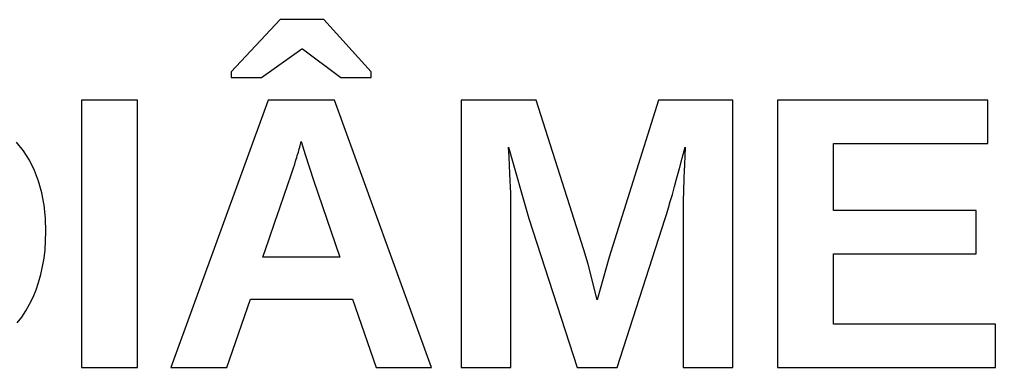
# Model space of a CAD drawing. Header units: metres. Extents: x 13 to 117, y 10 to 117.
# Drawn here: x 66.56 to 83.99, y 27 to 33.22 of the extents above; entities that cross this region are included whole.
import ezdxf

# ---------------------------------------------------------------- set-up
doc = ezdxf.new("R2010")
doc.units = ezdxf.units.M

msp = doc.modelspace()

# ---------------------------------------------------------------- linework, layer by layer
for p, q in [((71.2139, 33.2218), (70.3391, 32.286)), ((71.9903, 33.2218), (71.2139, 33.2218)), ((72.838, 32.286), (71.9903, 33.2218)), ((70.8816, 32.1876), (71.597, 32.6996)), ((71.597, 32.6996), (71.6106, 32.6996)), ((71.6106, 32.6996), (72.2989, 32.1876)), ((70.3391, 32.286), (70.3391, 32.1876)), ((72.838, 32.1876), (72.838, 32.286)), ((70.3391, 32.1876), (70.8816, 32.1876)), ((72.2989, 32.1876), (72.838, 32.1876)), ((68.6651, 31.7774), (67.6649, 31.7774)), ((67.6649, 31.7774), (67.6649, 27)), ((68.6651, 27), (68.6651, 31.7774)), ((71.0002, 31.7774), (69.2574, 27)), ((72.1802, 31.7774), (71.0002, 31.7774)), ((73.9162, 27), (72.1802, 31.7774)), ((75.7858, 31.7774), (74.4465, 31.7774)), ((74.4465, 31.7774), (74.4465, 27)), ((76.6403, 29.1056), (75.7858, 31.7774)), ((77.9695, 31.7774), (77.0912, 28.9733)), ((79.3019, 31.7774), (77.9695, 31.7774)), ((79.3019, 27), (79.3019, 31.7774)), ((83.8526, 31.7774), (80.0958, 31.7774)), ((80.0958, 31.7774), (80.0958, 27)), ((83.8526, 31.0043), (83.8526, 31.7774)), ((71.5699, 30.967), (71.5902, 31.0416)), ((71.5902, 31.0416), (71.6614, 30.8076)), ((66.626, 30.8722), (66.5036, 31.027)), ((66.7321, 30.7044), (66.626, 30.8722)), ((71.537, 30.8518), (71.5458, 30.8819)), ((71.5458, 30.8819), (71.5541, 30.9111)), ((71.5541, 30.9111), (71.5622, 30.9395)), ((71.5622, 30.9395), (71.5699, 30.967)), ((75.3027, 30.7683), (75.2942, 30.9365)), ((75.2942, 30.9365), (75.657, 29.665)), ((78.3956, 30.7406), (78.4475, 30.9365)), ((78.4475, 30.9365), (78.4411, 30.7787)), ((81.096, 29.804), (81.096, 31.0043)), ((81.096, 31.0043), (83.8526, 31.0043)), ((66.8219, 30.5236), (66.7321, 30.7044)), ((71.4719, 30.637), (71.4885, 30.689)), ((71.4885, 30.689), (71.4989, 30.7232)), ((71.4989, 30.7232), (71.5089, 30.7566)), ((71.5089, 30.7566), (71.5186, 30.7892)), ((71.5186, 30.7892), (71.528, 30.8209)), ((71.528, 30.8209), (71.537, 30.8518)), ((71.6614, 30.8076), (71.8072, 30.3465)), ((75.3103, 30.6132), (75.3027, 30.7683)), ((78.3467, 30.5584), (78.3956, 30.7406)), ((78.4411, 30.7787), (78.4354, 30.637)), ((66.8954, 30.3298), (66.8219, 30.5236)), ((71.4026, 30.429), (71.4433, 30.5504)), ((71.4433, 30.5504), (71.4719, 30.637)), ((75.3168, 30.4712), (75.3103, 30.6132)), ((78.3009, 30.3899), (78.3467, 30.5584)), ((78.4354, 30.637), (78.4304, 30.5112)), ((71.3499, 30.2731), (71.4026, 30.429)), ((71.8072, 30.3465), (72.2785, 28.9733)), ((75.3223, 30.3424), (75.3168, 30.4712)), ((75.3269, 30.2268), (75.3223, 30.3424)), ((78.2583, 30.2349), (78.3009, 30.3899)), ((78.4261, 30.4014), (78.4225, 30.3076)), ((78.4304, 30.5112), (78.4261, 30.4014)), ((66.9525, 30.1229), (66.8954, 30.3298)), ((71.285, 30.0825), (71.3499, 30.2731)), ((75.3304, 30.1243), (75.3269, 30.2268)), ((78.2187, 30.0937), (78.2583, 30.2349)), ((78.4175, 30.1679), (78.416, 30.1221)), ((78.4196, 30.2298), (78.4175, 30.1679)), ((78.4225, 30.3076), (78.4196, 30.2298)), ((66.9933, 29.9031), (66.9525, 30.1229)), ((71.2082, 29.8572), (71.285, 30.0825)), ((75.3329, 30.0349), (75.3304, 30.1243)), ((75.3344, 29.9587), (75.3329, 30.0349)), ((78.1823, 29.966), (78.2187, 30.0937)), ((78.4141, 30.0048), (78.4138, 29.9611)), ((78.4144, 30.0267), (78.4141, 30.0048)), ((78.4146, 30.0485), (78.4144, 30.0267)), ((78.4153, 30.0922), (78.4146, 30.0485)), ((78.416, 30.1221), (78.4153, 30.0922)), ((67.0178, 29.6702), (66.9933, 29.9031)), ((71.1193, 29.5972), (71.2082, 29.8572)), ((75.3349, 29.8956), (75.3344, 29.9587)), ((75.3349, 27), (75.3349, 29.8956)), ((78.1187, 29.7517), (78.1489, 29.8521)), ((78.1489, 29.8521), (78.1823, 29.966)), ((78.4137, 29.9393), (78.4136, 29.9174)), ((78.4136, 29.9174), (78.4136, 27)), ((78.4138, 29.9611), (78.4137, 29.9393)), ((67.026, 29.4243), (67.0178, 29.6702)), ((75.657, 29.665), (76.5182, 27)), ((77.2303, 27), (78.0915, 29.665)), ((78.0915, 29.665), (78.1187, 29.7517)), ((83.6458, 29.804), (81.096, 29.804)), ((83.6458, 29.031), (83.6458, 29.804)), ((71.0183, 29.3026), (71.1193, 29.5972)), ((67.0224, 29.2624), (67.026, 29.4243)), ((70.9053, 28.9733), (71.0183, 29.3026)), ((67.0117, 29.1051), (67.0224, 29.2624)), ((66.9687, 28.8044), (66.9938, 28.9524)), ((66.9938, 28.9524), (67.0117, 29.1051)), ((72.2785, 28.9733), (70.9053, 28.9733)), ((76.7149, 28.8479), (76.6403, 29.1056)), ((77.0912, 28.9733), (76.8777, 28.207)), ((81.096, 27.773), (81.096, 29.031)), ((81.096, 29.031), (83.6458, 29.031)), ((66.9365, 28.6611), (66.9687, 28.8044)), ((76.8777, 28.207), (76.7149, 28.8479)), ((66.8972, 28.5224), (66.9365, 28.6611)), ((66.8506, 28.3883), (66.8972, 28.5224)), ((66.7361, 28.1341), (66.7969, 28.2589)), ((66.7969, 28.2589), (66.8506, 28.3883)), ((66.6687, 28.0149), (66.7361, 28.1341)), ((70.2577, 27), (70.6815, 28.2206)), ((70.6815, 28.2206), (72.5023, 28.2206)), ((72.5023, 28.2206), (72.9261, 27)), ((66.5161, 27.7957), (66.5954, 27.9021)), ((66.5954, 27.9021), (66.6687, 28.0149)), ((83.9916, 27.773), (81.096, 27.773)), ((83.9916, 27), (83.9916, 27.773)), ((67.6649, 27), (68.6651, 27)), ((69.2574, 27), (70.2577, 27)), ((72.9261, 27), (73.9162, 27)), ((74.4465, 27), (75.3349, 27)), ((76.5182, 27), (77.2303, 27)), ((78.4136, 27), (79.3019, 27)), ((80.0958, 27), (83.9916, 27))]:
    msp.add_line(p, q)

doc.saveas('drawing.dxf')
